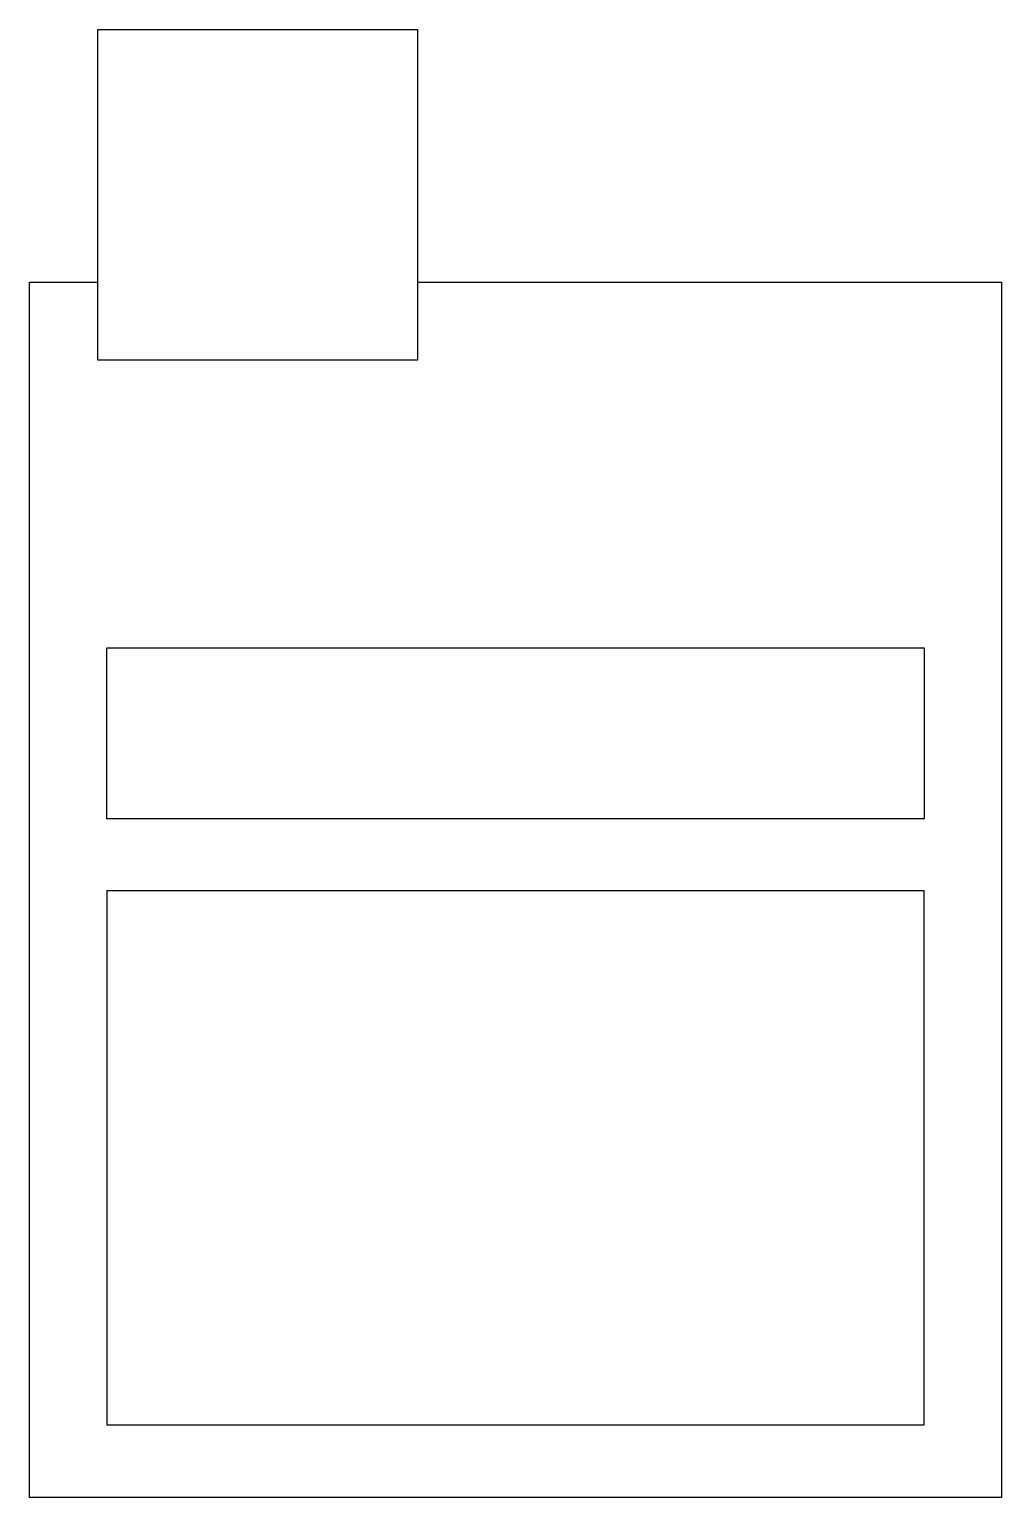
# Model space of a CAD drawing. Extents: x 17.383 to 17.575, y 29.599 to 29.889.
import ezdxf

# ---------------------------------------------------------------- set-up
doc = ezdxf.new("R2010")
doc.units = 0
doc.header["$MEASUREMENT"] = 0
doc.layers.add('E-ESCRITORIO', color=1, linetype='CONTINUOUS')

msp = doc.modelspace()

# ---------------------------------------------------------------- linework, layer by layer
at = {"layer": 'E-ESCRITORIO'}
for points in [[(17.39619, 29.82357), (17.39619, 29.88887), (17.4593, 29.88887), (17.4593, 29.82357)], [(17.55934, 29.73297), (17.398, 29.73297), (17.398, 29.76677), (17.55934, 29.76677)], [(17.398, 29.61333), (17.55934, 29.61333), (17.55934, 29.71877), (17.398, 29.71877)]]:
    msp.add_lwpolyline(points, close=True, dxfattribs=at)
msp.add_lwpolyline([(17.4593, 29.83896), (17.57467, 29.83896), (17.57467, 29.59896), (17.38267, 29.59896), (17.38267, 29.83896), (17.39619, 29.83896)], dxfattribs=at)

doc.saveas('drawing.dxf')
